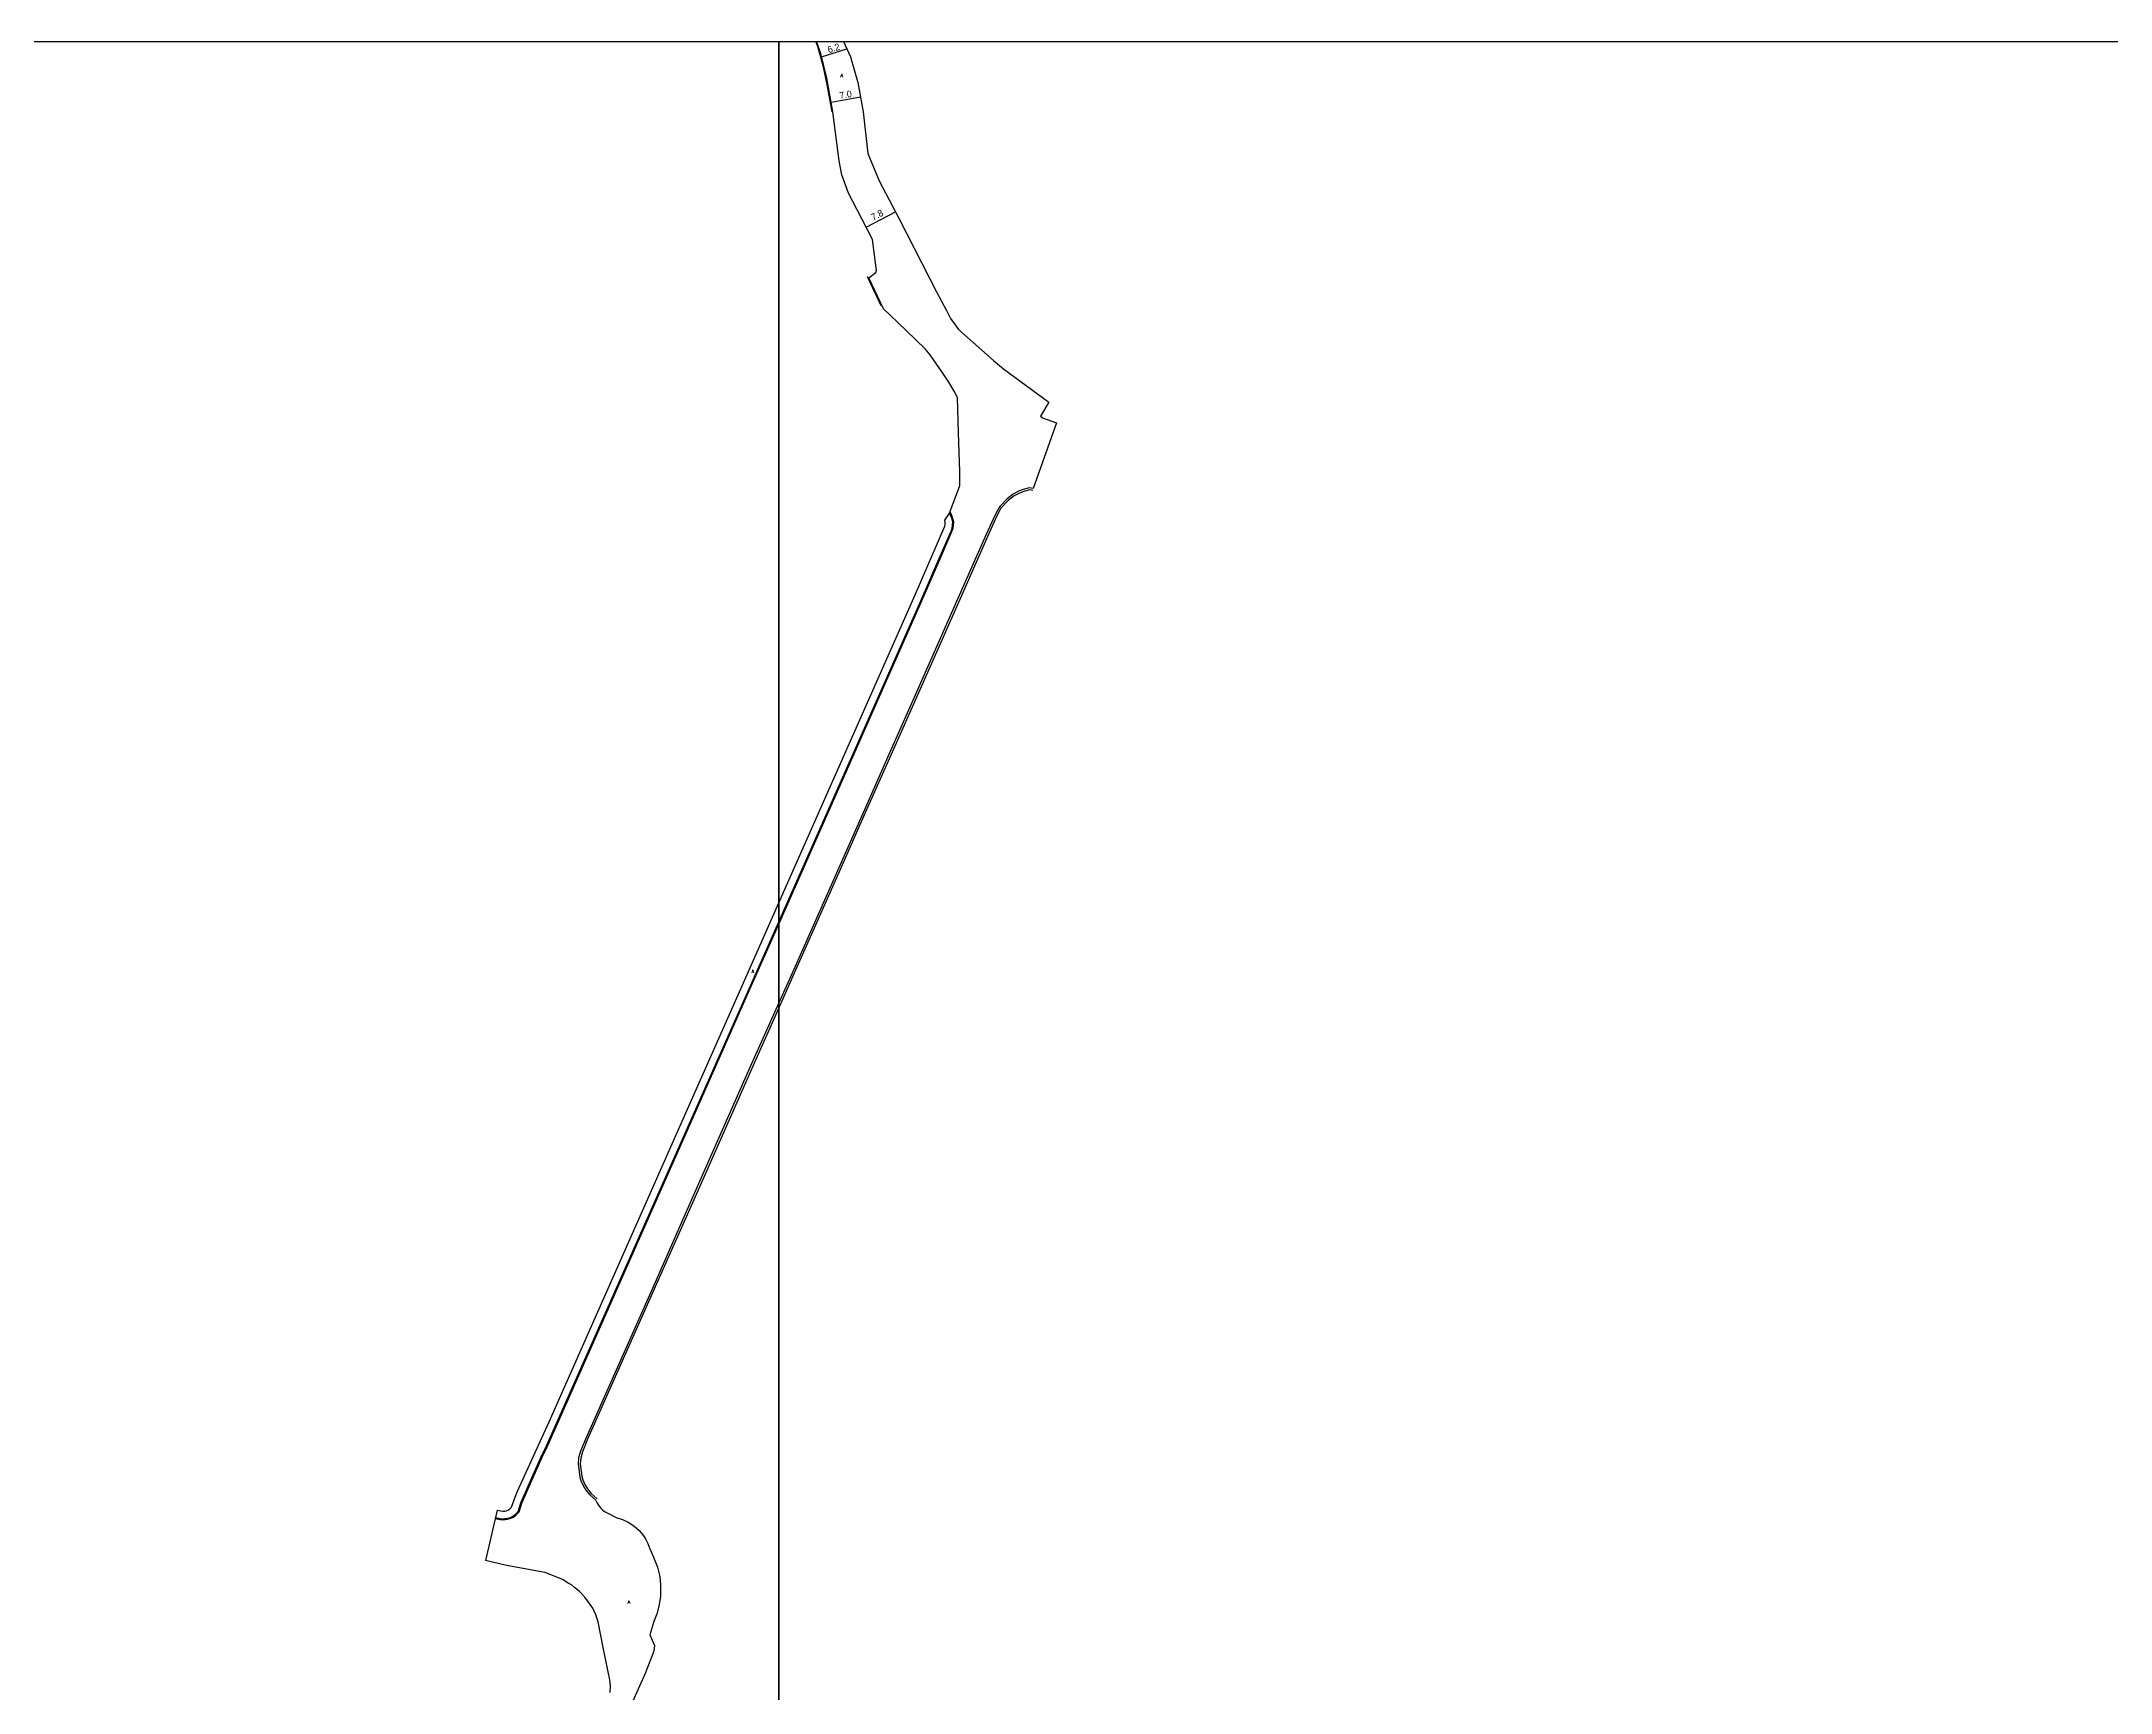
# Model space of a CAD drawing. Header units: metres. Extents: x -29600 to -27998, y -77400 to -75000.
# Drawn here: x -28973.5 to -28486.7, y -75388.4 to -75000 of the extents above; entities that cross this region are included whole.
import ezdxf

# ---------------------------------------------------------------- set-up
doc = ezdxf.new("R2010")
doc.units = ezdxf.units.M
doc.header["$LTSCALE"] = 2.5
for name, color, linetype in [('側溝・桝', 7, 'Continuous'), ('図郭', 7, 'Continuous'), ('幅員', 7, 'Continuous'), ('歩道・分離帯・安全施設', 7, 'Continuous'), ('舗装', 7, 'Continuous'), ('道路', 7, 'Continuous')]:
    doc.layers.add(name, color=color, linetype=linetype)
doc.styles.get("Standard").update_dxf_attribs({"font": ''})
doc.styles.add('YOKO_DECO', font='txt.shx', dxfattribs={"bigfont": 'extfont.shx'})
doc.styles.get('Standard').set_extended_font_data('@MS PGothic')

msp = doc.modelspace()

# ---------------------------------------------------------------- linework, layer by layer
at = {"layer": '側溝・桝'}
for points in [[(-28800, -75207.63), (-28766.09, -75131), (-28762.38, -75122.43), (-28759.27, -75115.26), (-28759.01, -75114.5), (-28758.88, -75113.75), (-28758.85, -75112.98), (-28759.11, -75112.03), (-28759.28, -75111.54), (-28759.7, -75110.65)], [(-28866.68, -75347.39), (-28865.54, -75347.64), (-28864.87, -75347.69), (-28864.39, -75347.68), (-28863.79, -75347.57), (-28863, -75347.37), (-28862.44, -75347.08), (-28861.78, -75346.58), (-28861.11, -75345.85), (-28860.47, -75343.79), (-28857.88, -75337.93), (-28855.66, -75332.99), (-28854.44, -75330.39), (-28852.21, -75325.47), (-28819.96, -75252.68), (-28807.09, -75223.64), (-28800, -75207.63)]]:
    msp.add_lwpolyline(points, dxfattribs=at)
at = {"layer": '図郭'}
for points in [[(-29600, -75000), (-28800, -75000), (-28800, -75600), (-29600, -75600)], [(-28800, -75000), (-28000, -75000), (-28000, -75600), (-28800, -75600)]]:
    msp.add_lwpolyline(points, close=True, dxfattribs=at)
at = {"layer": '幅員'}
for points in [[(-28789.95, -75003.64), (-28784.01, -75001.74)], [(-28787.7, -75014.32), (-28780.79, -75013.07)], [(-28779.47, -75043.7), (-28772.56, -75040.08)]]:
    msp.add_lwpolyline(points, dxfattribs=at)
at = {"layer": '歩道・分離帯・安全施設'}
for points in [[(-28787.47, -75016.6), (-28788.6, -75010.17), (-28789.48, -75006.04), (-28790.85, -75001.18), (-28791.25, -75000)], [(-28775.95, -75062.23), (-28779.15, -75055.39)], [(-28740.24, -75105.61), (-28741.04, -75105.51), (-28742.37, -75105.87), (-28743.4, -75106.24), (-28744.63, -75106.92), (-28746.05, -75108), (-28747.76, -75109.76), (-28748.08, -75110.41), (-28748.71, -75111.56), (-28750.84, -75116.3), (-28757.45, -75131.27), (-28767.15, -75153.25), (-28773.67, -75167.9), (-28779.73, -75181.62), (-28785.77, -75195.28), (-28796.07, -75218.45), (-28800, -75227.3)], [(-28800, -75207.07), (-28766.3, -75130.91), (-28762.59, -75122.34), (-28759.48, -75115.18), (-28759.24, -75114.45), (-28759.11, -75113.72), (-28759.08, -75113.01), (-28759.33, -75112.1), (-28759.5, -75111.63), (-28759.81, -75110.95)], [(-28800, -75207.07), (-28766.3, -75130.91), (-28762.59, -75122.34), (-28759.48, -75115.18), (-28759.24, -75114.45), (-28759.11, -75113.72), (-28759.08, -75113.01), (-28759.33, -75112.1), (-28759.5, -75111.63), (-28759.81, -75110.95)], [(-28866.63, -75347.17), (-28865.51, -75347.41), (-28864.87, -75347.46), (-28864.41, -75347.45), (-28863.84, -75347.34), (-28863.08, -75347.16), (-28862.57, -75346.89), (-28861.94, -75346.41), (-28861.32, -75345.73), (-28860.68, -75343.71), (-28858.09, -75337.84), (-28855.87, -75332.9), (-28854.65, -75330.3), (-28852.42, -75325.37), (-28820.17, -75252.58), (-28807.3, -75223.55), (-28800, -75207.07)], [(-28866.63, -75347.17), (-28865.51, -75347.41), (-28864.87, -75347.46), (-28864.41, -75347.45), (-28863.84, -75347.34), (-28863.08, -75347.16), (-28862.57, -75346.89), (-28861.94, -75346.41), (-28861.32, -75345.73), (-28860.68, -75343.71), (-28858.09, -75337.84), (-28855.87, -75332.9), (-28854.65, -75330.3), (-28852.42, -75325.37), (-28820.17, -75252.58), (-28807.3, -75223.55), (-28800, -75207.07)], [(-28800, -75227.3), (-28806.34, -75241.56), (-28819.04, -75270.31), (-28828.75, -75292.22), (-28838.48, -75314.12), (-28844.96, -75328.75), (-28846.2, -75331.73), (-28846.6, -75333.21), (-28846.7, -75334.56), (-28846.34, -75337.48), (-28846.09, -75338.33), (-28845.6, -75339.39), (-28844.96, -75340.44), (-28844.11, -75341.54), (-28842.72, -75342.75)]]:
    msp.add_lwpolyline(points, dxfattribs=at)
at = {"layer": '道路'}
for points in [[(-28757.43, -75104.42), (-28757.45, -75101.2), (-28757.74, -75092.09), (-28757.97, -75083.76), (-28758.77, -75082.26), (-28760.03, -75080.12), (-28761.25, -75078.24), (-28764.36, -75073.76), (-28765.59, -75072.32), (-28772.16, -75065.96), (-28775.34, -75062.87), (-28778.85, -75055.64), (-28777.2, -75054.32), (-28777, -75053.91), (-28777.99, -75046.58), (-28781.57, -75039.61), (-28783.57, -75035.71), (-28785.21, -75031.35), (-28785.82, -75028.07), (-28787.3, -75016.56), (-28788.69, -75008.68), (-28790.14, -75002.88), (-28791.1, -75000)], [(-28784.79, -75000), (-28783.16, -75003.62), (-28781.41, -75009.63), (-28780.16, -75016.54), (-28779.09, -75026.35), (-28776.38, -75032.79), (-28771.71, -75041.7), (-28762.87, -75058.92), (-28760.59, -75063.28), (-28759.63, -75065.21), (-28758.54, -75066.69), (-28757.7, -75067.76), (-28749.49, -75075.07), (-28747.11, -75077), (-28736.46, -75084.88), (-28738.42, -75088.13), (-28737.94, -75088.52), (-28734.66, -75089.68)], [(-28734.66, -75089.68), (-28740.18, -75105.14)], [(-28800, -75202.63), (-28767.94, -75130.19), (-28760.94, -75114.05), (-28760.86, -75113.57), (-28760.87, -75113.13), (-28760.98, -75112.58), (-28759.81, -75110.95), (-28757.43, -75104.42)], [(-28740.18, -75105.14), (-28741.07, -75105.03), (-28742.51, -75105.41), (-28743.6, -75105.81), (-28744.9, -75106.52), (-28746.32, -75107.6), (-28748.02, -75109.36), (-28748.49, -75110.16), (-28749.14, -75111.35), (-28751.28, -75116.1), (-28757.89, -75131.07), (-28767.59, -75153.05), (-28774.11, -75167.71), (-28780.17, -75181.42), (-28786.21, -75195.08), (-28796.5, -75218.26), (-28800, -75226.12)], [(-28866.22, -75345.43), (-28864.91, -75345.66), (-28864.46, -75345.67), (-28864.11, -75345.63), (-28863.9, -75345.55), (-28863.69, -75345.42), (-28863.5, -75345.26), (-28863.23, -75345.13), (-28862.86, -75344.75), (-28862.22, -75343.06), (-28861.45, -75340.95), (-28854.05, -75324.64), (-28821.81, -75251.86), (-28808.94, -75222.83), (-28800, -75202.63)], [(-28800, -75226.12), (-28806.78, -75241.37), (-28819.48, -75270.11), (-28829.19, -75292.03), (-28838.91, -75313.93), (-28845.4, -75328.57), (-28846.65, -75331.58), (-28847.08, -75333.13), (-28847.18, -75334.57), (-28846.81, -75337.58), (-28846.54, -75338.49), (-28846.02, -75339.62), (-28845.36, -75340.71), (-28844.46, -75341.87), (-28843.1, -75343.05), (-28842.77, -75343.64), (-28842.58, -75344.02), (-28842.26, -75344.53), (-28841.87, -75345.01), (-28841.49, -75345.38), (-28841.01, -75345.76), (-28840.25, -75346.19), (-28838.23, -75347.21), (-28836.8, -75347.63), (-28835.42, -75348.26), (-28834.1, -75349.1), (-28832.86, -75350.2), (-28831.96, -75351.26), (-28831.35, -75352.18), (-28830.77, -75353.32), (-28830.33, -75354.53), (-28829.47, -75356.51), (-28828.5, -75358.89), (-28828.02, -75361.06), (-28827.8, -75363.02), (-28827.85, -75365.7), (-28828.11, -75367.63), (-28828.64, -75369.7), (-28829.37, -75371.64), (-28830.34, -75374.8), (-28829.27, -75377.27), (-28829.38, -75378.62), (-28831.44, -75383.85)], [(-28866.22, -75345.43), (-28869.02, -75357.28)], [(-28839.69, -75388.36), (-28839.57, -75386.77), (-28839.76, -75385.32), (-28841.2, -75378.11), (-28842.45, -75371.74), (-28843.07, -75370.09), (-28843.77, -75368.54), (-28845.6, -75365.9), (-28846.98, -75364.5), (-28848.02, -75363.63), (-28848.78, -75363.01), (-28849.51, -75362.59), (-28850.89, -75361.75), (-28854.96, -75360.15), (-28864.08, -75358.45), (-28869.02, -75357.28)], [(-28831.44, -75383.85), (-28837.42, -75397.16), (-28839.41, -75400.78), (-28840.94, -75403.16), (-28842.33, -75405.25), (-28843.36, -75406.72), (-28855.24, -75423.99), (-28856.76, -75426.32), (-28858.59, -75428.76), (-28861.13, -75432.07), (-28863.43, -75434.64), (-28868.34, -75440.06), (-28871.58, -75443.59), (-28875.13, -75447.56), (-28883.12, -75456.31), (-28886.96, -75460.47), (-28889.15, -75462.9), (-28891.44, -75465.84), (-28893.93, -75469.3), (-28896.27, -75473.11), (-28897.68, -75475.63)]]:
    msp.add_lwpolyline(points, dxfattribs=at)

# ---------------------------------------------------------------- texts
at = {"layer": '幅員'}
for s, rotation, p in [('6.2', 18, (-28788.23, -75002.81)), ('7.0', 10, (-28785.59, -75013.58)), ('7.8', 28, (-28777.79, -75042.22))]:
    msp.add_text(s, height=1.6, rotation=rotation, dxfattribs=at).set_placement(p)
at = {"layer": '舗装', "style": 'YOKO_DECO'}
for p in [(-28785.48, -75008.38, 946.2), (-28806.4, -75219.06, 945.79), (-28835.53, -75367.43, 945.6)]:
    msp.add_text('A', height=0.75, dxfattribs=at).set_placement(p)

doc.saveas('drawing.dxf')
